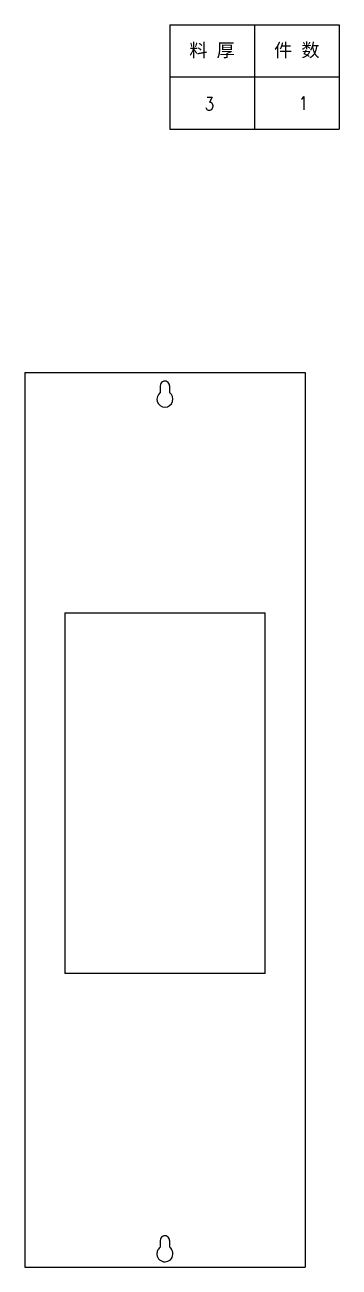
# Model space of a CAD drawing. Header units: millimetres. Extents: x -13336 to 61423, y -27528 to -3175.
# Drawn here: x -7137 to -6901, y -5566 to -4636 of the extents above; entities that cross this region are included whole.
import ezdxf
from ezdxf.enums import TextEntityAlignment as Align

# ---------------------------------------------------------------- set-up
doc = ezdxf.new("R2010")
doc.units = ezdxf.units.MM
doc.styles.add('DIM', font='txt.shx', dxfattribs={"width": 0.8, "bigfont": 'bigfont.shx'})
doc.styles.get("Standard").update_dxf_attribs({"font": 'txt', "bigfont": 'gbcbig.shx'})

# ---------------------------------------------------------------- blocks, each defined once
blk = doc.blocks.new('*T283')
at = {"color": 0, "linetype": 'ByBlock', "lineweight": -2, "transparency": 16777216}
for p, q in [((0, 0), (127, 0)), ((0, 0), (0, -78)), ((63.5, 0), (63.5, -78)), ((127, 0), (127, -78)), ((0, -39), (127, -39)), ((0, -78), (127, -78))]:
    blk.add_line(p, q, dxfattribs=at)
at = {"color": 0, "transparency": 16777216, "char_height": 10, "width": 60.5, "attachment_point": 5}
for s, insert in [('{\\fSimSun|b0|i0|c134|p2;料 厚}', (31.75, -19.5)), ('{\\fSimSun|b0|i0|c134|p2;件 数}', (95.25, -19.5))]:
    blk.add_mtext(s, dxfattribs=dict(at, insert=insert))
blk = doc.blocks.new('拆图参数')
blk.add_blockref('*T283', (-63.5, 78))
at = {"style": 'DIM', "width": 0.8}
blk.add_attdef('6', text='', height=10, dxfattribs=at).set_placement((-37.13, 18.91), align=Align.MIDDLE_LEFT)
blk.add_attdef('1', text='', height=10, dxfattribs=at).set_placement((36.65, 19.27), align=Align.MIDDLE_CENTER)

msp = doc.modelspace()

# ---------------------------------------------------------------- linework, layer by layer
at = {"color": 7}
for p, q in [((-7136.78, -4896.423), (-7136.78, -5566.423)), ((-7136.78, -4896.423), (-6926.78, -4896.423)), ((-6926.78, -4896.423), (-6926.78, -5566.423)), ((-7035.28, -4906.423), (-7035.28, -4911.55)), ((-7028.28, -4906.423), (-7028.28, -4911.55)), ((-7106.78, -5076.423), (-6956.78, -5076.423)), ((-7106.78, -5076.423), (-7106.78, -5346.423)), ((-6956.78, -5346.423), (-6956.78, -5076.423)), ((-6956.78, -5346.423), (-7106.78, -5346.423)), ((-7035.28, -5546.423), (-7035.28, -5551.55)), ((-7028.28, -5546.423), (-7028.28, -5551.55)), ((-7136.78, -5566.423), (-6926.78, -5566.423))]:
    msp.add_line(p, q, dxfattribs=at)
for centre, radius, start, end in [((-7031.78, -4916.423), 6, 125.685329, 54.314658), ((-7031.78, -4906.423), 3.5, 0, 180.000005), ((-7031.78, -5546.423), 3.5, 0, 180.000005), ((-7031.78, -5556.423), 6, 143.5239, 170.118538), ((-7031.78, -5556.423), 6, 127.79818, 143.5239), ((-7031.78, -5556.423), 6, 35.385931, 50.926655), ((-7031.78, -5556.423), 6, 11.023512, 35.385931), ((-7031.78, -5556.423), 6, 170.118538, 185.66715), ((-7031.78, -5556.423), 6, 185.66715, 355.304637), ((-7031.78, -5556.423), 6, 355.304637, 11.023526)]:
    msp.add_arc(centre, radius, start, end, dxfattribs=at)

# ---------------------------------------------------------------- block references
msp.add_blockref('拆图参数', (-6964.713, -4714.115)).add_auto_attribs({'1': '1', '6': '3'})

doc.saveas('drawing.dxf')
